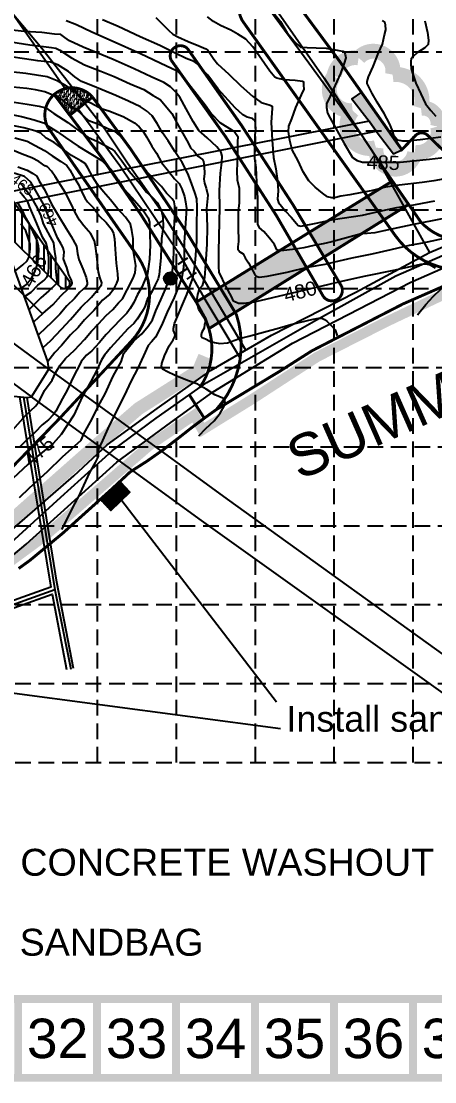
# Model space of a CAD drawing. Header units: inches. Extents: x 12501 to 13956, y 5211 to 6121.
# Drawn here: x 13229.4 to 13348.2, y 5210.9 to 5515.8 of the extents above; entities that cross this region are included whole.
import ezdxf
from ezdxf.enums import TextEntityAlignment as Align

# ---------------------------------------------------------------- set-up
doc = ezdxf.new("R2010")
doc.units = ezdxf.units.IN
doc.header["$MEASUREMENT"] = 0
for name, pattern in [('DASHED', [0.75, 0.5, -0.25]), ('HIDDEN', [0.375, 0.25, -0.125]), ('PHANTOM2', [1.25, 0.625, -0.125, 0.125, -0.125, 0.125, -0.125])]:
    doc.linetypes.add(name, pattern=pattern)
for name, color, linetype in [('ARROWS', 252, 'Continuous'), ('BASE', 7, 'Continuous'), ('CenterLine', 250, 'Continuous'), ('Curb', 250, 'Continuous'), ('EC', 43, 'Continuous'), ('GRID', 254, 'HIDDEN'), ('Hatch', 250, 'Continuous'), ('LEGEND', 7, 'Continuous'), ('Misc', 250, 'Continuous'), ('Parking', 250, 'Continuous'), ('PC', 43, 'Continuous'), ('PropertyLine', 250, 'Continuous'), ('SILT FENCE', 200, 'Continuous'), ('Storm', 5, 'Continuous'), ('Structure', 7, 'Continuous')]:
    doc.layers.add(name, color=color, linetype=linetype)
doc.styles.get("Standard").update_dxf_attribs({"font": 'ARIAL.TTF', "height": 25})

msp = doc.modelspace()

# ---------------------------------------------------------------- hatches: boundary and pattern name
at = {"layer": 'Hatch'}
h = msp.add_hatch(dxfattribs=at)
h.set_pattern_fill('AR-SAND', scale=0.416667, angle=45, style=0)
h.set_pattern_definition([(82.5, (12087.9871, 5196.30996), (-0.5862555, 0.5491363), [0, -0.63333333, 0, -0.70833333, 0, -0.67708333]), (52.5, (12087.9871, 5196.31), (-0.3100573, 1.3529082), [0, -0.34166667, 0, -0.57083333, 0, -0.21875]), (12.5, (12087.6247, 5195.9476), (0.91584553, 0.91918016), [0, -0.20833333, 0, -0.75, 0, -0.97916667]), (2.5, (12087.6247, 5195.9476), (0.6271009, 1.1442762), [0, -0.10416667, 0, -0.49166667, 0, -0.5625])])
h.paths.add_polyline_path([(13247.6, 5492.22), (13244.11, 5496.69, 0.186686), (13238.81, 5494.76), (13243.31, 5488.79)])
h.paths.add_polyline_path([(13244.11, 5496.69), (13247.6, 5492.22), (13249.84, 5494.02, 0.211255)])
h = msp.add_hatch(dxfattribs=at)
h.set_pattern_fill('ANSI31', scale=16.666667, angle=45, style=0)
h.set_pattern_definition([(90, (12087.9871, 5196.31), (-2.0833333, 4e-16), [])])
h.paths.add_polyline_path([(13227.42, 5463.55), (13217.77, 5461.63), (13227.4, 5452.42), (13240.79, 5439.16, 0.776446), (13243.06, 5441.32)])
h.paths.add_polyline_path([(13225.26, 5466.63), (13221.22, 5472.38, 0.420333), (13218.6, 5472.35), (13213.58, 5467.11, 0.353341), (13213.79, 5465.44), (13214.72, 5464.55)])
h = msp.add_hatch(dxfattribs=at)
h.set_pattern_fill('AR-SAND', scale=0.416667, style=0)
h.set_pattern_definition([(37.5, (12087.9871, 5196.30996), (-0.02624723, 0.80284324), [0, -0.63333333, 0, -0.70833333, 0, -0.67708333]), (7.5, (12087.9871, 5196.31), (0.737407, 1.1758942), [0, -0.34166667, 0, -0.57083333, 0, -0.21875]), (327.5, (12087.4746, 5196.30996), (1.2975591, 0.00235794), [0, -0.20833333, 0, -0.75, 0, -0.97916667]), (317.5, (12087.4746, 5196.31), (1.2525528, 0.3656982), [0, -0.10416667, 0, -0.49166667, 0, -0.5625])])
h.paths.add_polyline_path([(13336.02, 5469.89), (13335.37, 5469.49), (13339.38, 5462.34), (13340.68, 5463.15)])
h.paths.add_polyline_path([(13335.37, 5469.49), (13328.83, 5465.45), (13333.6, 5458.75), (13339.38, 5462.34)])
h.paths.add_polyline_path([(13333.6, 5458.75), (13328.83, 5465.45), (13312.25, 5455.21, -0.002875), (13316.49, 5448.1)])
h.paths.add_polyline_path([(13311.51, 5445, 0.003519), (13307.34, 5452.18), (13286.48, 5439.29), (13290.81, 5432.13)])
h.paths.add_polyline_path([(13286.48, 5439.29), (13284.06, 5437.79), (13288.33, 5430.59), (13290.81, 5432.13)])
h.paths.add_polyline_path([(13284.06, 5437.79), (13281.87, 5436.44), (13286.18, 5429.25), (13288.33, 5430.59)])
h.paths.add_polyline_path([(13281.87, 5436.44), (13279.65, 5435.07), (13282.28, 5430.31), (13283.28, 5427.44), (13286.18, 5429.25)])
msp.add_hatch(color=7, dxfattribs=at).paths.add_polyline_path([(13274.04, 5441.84, 1), (13270.38, 5441.84, 1)])
at = {"layer": 'LEGEND'}
h = msp.add_hatch(dxfattribs=at)
h.set_pattern_fill('ANSI31', color=4, scale=0.896591, angle=43.3311, style=0)
h.set_pattern_definition([(88.3311, (13254.98362, 5362.07601), (-0.1120264, 0.003264), [])])
h.paths.add_polyline_path([(13252.48, 5377.98), (13252.63, 5377.81), (13255.1, 5375.2), (13260.61, 5380.4), (13257.99, 5383.18)])
at = {"layer": 'Storm'}
msp.add_hatch(color=5, dxfattribs=at).paths.add_polyline_path([(13327.12, 5495.39), (13324.36, 5493.48), (13329.35, 5487.14), (13331.35, 5484.25), (13336.33, 5477.71), (13338.72, 5478.89)])

# ---------------------------------------------------------------- linework, layer by layer
at = {"layer": 'ARROWS'}
for points in [[(13257.29, 5379.24), (13302.66, 5320.13)], [(13199.96, 5326.33), (13303.85, 5312.51)]]:
    msp.add_lwpolyline(points, dxfattribs=at)
at = {"layer": 'BASE', "const_width": 2.27}
for points in [[(12502.4, 5212.07), (13954.53, 5212.07), (13954.53, 6119.64), (12502.4, 6119.64)], [(12525.04, 5234.75), (13931.9, 5234.71), (13931.87, 6096.97), (12525.33, 6096.99)]]:
    msp.add_lwpolyline(points, close=True, dxfattribs=at)
for points in [[(13228.47, 5212.07), (13228.47, 5234.76)], [(13251.16, 5212.07), (13251.16, 5234.76)], [(13273.85, 5212.07), (13273.85, 5234.76)], [(13296.54, 5212.07), (13296.54, 5234.76)], [(13319.22, 5212.07), (13319.22, 5234.76)], [(13341.91, 5212.07), (13341.91, 5234.76)]]:
    msp.add_lwpolyline(points, dxfattribs=at)
at = {"layer": 'Curb', "color": 7, "const_width": 0.833}
for points in [[(13464.19, 5583.13), (13357.25, 5472.23), (13346.14, 5483.03, 0.414138), (13342.66, 5482.98), (13338.72, 5478.89), (13320.75, 5504.44), (13305.02, 5525.72, 0.844806), (13292.86, 5516.02), (13336.8, 5454.25, 0.347359), (13365.03, 5446.02, -0.023794), (13398.29, 5456.44), (13418.25, 5459.97), (13443.23, 5464.33), (13486.47, 5471.12), (13527.29, 5477.26)], [(13185.1, 5344.69), (13240.22, 5401.48), (13260.99, 5423.83, 0.343879), (13263.06, 5447.88), (13236.93, 5485.45, -0.875515), (13249.84, 5494.02), (13260.78, 5479.1), (13276.97, 5455.02), (13291.16, 5431.56, -0.268761), (13285.42, 5404.19, 0.015967), (13274.67, 5396.1, -0.032479), (13260.63, 5386.23), (13255.36, 5381.32), (13241.22, 5368.58), (13231.85, 5360.83), (13228.61, 5358.49)], [(13280.69, 5410.56, 0.229438), (13283.28, 5427.44), (13282.28, 5430.31), (13279.65, 5435.07), (13274.67, 5442.94), (13263.65, 5460.38), (13252.69, 5476.36), (13238.81, 5494.76)], [(13285.42, 5404.19), (13303.7, 5415.23), (13312.83, 5421.05), (13339.04, 5434.54), (13366.03, 5446.38), (13363.01, 5454.13, -0.319724), (13344.13, 5458.18), (13331.49, 5476.42)]]:
    msp.add_lwpolyline(points, format="xyb", dxfattribs=at)
msp.add_lwpolyline([(13272.41, 5504.68, -0.815482), (13277.1, 5508), (13277.1, 5508, -0.028311), (13321.39, 5439.65), (13321.39, 5439.65, -0.881001), (13316.23, 5436.59), (13316.23, 5436.59, 0.034383)], format="xyb", close=True, dxfattribs=at)
for points in [[(13243.31, 5488.79), (13249.84, 5494.02)], [(13279.65, 5435.07), (13336.02, 5469.89)], [(13340.68, 5463.15), (13283.28, 5427.44)], [(13277.66, 5408.42), (13281.95, 5401.7)]]:
    msp.add_lwpolyline(points, dxfattribs=at)
at = {"layer": 'EC', "color": 31}
for points, elevation in [([(13300.99, 5519.28), (13303.83, 5515.76), (13305.81, 5512.49), (13308.22, 5509.52), (13309.64, 5508.41), (13311.56, 5508.28), (13314.09, 5508.16), (13316.94, 5508.1), (13320.63, 5507.45), (13321.74, 5507.26), (13322.24, 5506.89), (13322.48, 5506.27), (13322.61, 5505.28), (13322.11, 5503.74), (13321.12, 5500.83), (13318.96, 5496.2), (13317.72, 5493.42), (13317.11, 5492.18), (13317.11, 5491.01), (13317.35, 5489.4), (13318.1, 5487.92), (13322.16, 5480.72), (13324.57, 5476.64), (13325.9, 5475.76), (13327.38, 5475.33), (13331.4, 5475.27), (13338.26, 5475.27), (13346.67, 5476.2), (13351.55, 5476.75)], 40.42), ([(13242.25, 5516.05), (13245.22, 5514.91), (13249.67, 5512.75), (13255.48, 5510.18), (13263.63, 5506.59), (13271.13, 5503.01), (13273.96, 5501.66), (13275.72, 5500.11), (13282.22, 5491.79), (13284.04, 5489.22), (13286.47, 5486.72), (13287.96, 5485.78), (13289.65, 5484.7), (13290.73, 5483.89), (13291.61, 5482.64), (13291.47, 5481.15), (13291.47, 5478.25), (13291.4, 5474.88), (13291.27, 5472.78), (13291.4, 5470.22), (13291.94, 5467.79), (13291.94, 5465.9), (13291.94, 5463.61), (13291.67, 5461.18), (13291.74, 5456.59), (13291.75, 5452.49), (13291.55, 5450.94), (13291.62, 5450.33), (13292.16, 5449.52), (13293.1, 5448.98), (13293.71, 5447.77), (13294.66, 5446.35), (13295.33, 5445.14), (13296.34, 5443.18), (13296.88, 5442.57), (13297.76, 5442.23), (13299.99, 5442.5), (13305.73, 5443.72), (13311.6, 5445.14), (13316.73, 5445.94), (13319.5, 5446.62), (13324.47, 5447.84), (13330.21, 5448.92), (13335.61, 5450.2), (13340.88, 5451.48), (13344.72, 5452.09), (13352.31, 5453.71)], 40.08), ([(13350.77, 5459.13), (13341.59, 5457.32), (13333.55, 5455.59), (13330.96, 5454.98), (13328.73, 5454.79), (13327, 5454.73), (13318.63, 5452.44), (13316.09, 5451.83), (13313.43, 5451.39), (13310.53, 5450.71), (13308.06, 5450.34), (13305.71, 5450.03), (13303.98, 5449.85), (13302.8, 5450.1), (13302.18, 5451.64), (13300.7, 5453.49), (13299.03, 5455.35), (13297.86, 5456.46), (13297.36, 5457.51), (13297.3, 5461.34), (13297.36, 5465.05), (13297.09, 5469.59), (13296.84, 5473.79), (13296.47, 5476.33), (13296.47, 5478.92), (13296.59, 5483.06), (13296.78, 5484.7), (13296.65, 5486.43), (13296.53, 5487.23), (13295.79, 5487.85), (13294.24, 5488.22), (13293.01, 5488.9), (13290.84, 5490.88), (13285.9, 5496.31), (13282.93, 5500.33), (13281.86, 5501.46), (13280.44, 5503.19), (13279.08, 5504.24), (13276.73, 5505.11), (13273.57, 5506.65), (13269.19, 5508.88), (13263.56, 5511.35), (13257.22, 5514.28), (13252.7, 5516.26)], 40.17), ([(13268.01, 5516.86), (13269.68, 5515.25), (13271.72, 5513.21), (13272.96, 5512.1), (13274.38, 5511.36), (13277.28, 5510), (13280.38, 5508.76), (13282.41, 5507.9), (13282.97, 5507.53), (13283.9, 5506.04), (13284.7, 5504.93), (13285.75, 5503.57), (13289.03, 5500.61), (13292.49, 5497.21), (13295.83, 5494.31), (13298.33, 5492.47), (13299.63, 5492.04), (13300.93, 5491.67), (13301.42, 5491.36), (13301.42, 5490.81), (13301.17, 5486.73), (13301.48, 5481.66), (13301.8, 5476.63), (13302.48, 5473.42), (13302.97, 5469.83), (13303.16, 5467.05), (13303.03, 5464.64), (13303.28, 5463.72), (13304.15, 5462.61), (13305.32, 5461.25), (13306.93, 5459.52), (13308.5, 5457.69), (13308.93, 5457.13), (13309.67, 5456.89), (13314.06, 5457.81), (13318.95, 5458.8), (13327.41, 5460.1), (13333.22, 5461.4), (13337.24, 5462.26), (13342.68, 5463.13), (13348.23, 5464.19)], 40.25), ([(13351.63, 5470.64), (13347.92, 5469.9), (13344.58, 5469.47), (13338, 5468.66), (13334.04, 5468.16), (13329.9, 5467.11), (13327.18, 5466.62), (13323.78, 5465.88), (13321.21, 5465.5), (13319.42, 5465.01), (13318.62, 5465.01), (13317.38, 5465.38), (13315.9, 5466.43), (13313.8, 5468.1), (13312, 5469.95), (13310.4, 5472.54), (13308.91, 5475.7), (13307.25, 5478.85), (13306.57, 5481.57), (13306.19, 5484.16), (13306.25, 5485.61), (13307.12, 5487.72), (13308.29, 5491.05), (13309.9, 5494.64), (13310.7, 5496.3), (13310.58, 5497.48), (13310.52, 5498.28), (13310.15, 5498.53), (13308.04, 5498.78), (13304.77, 5499.02), (13302.79, 5499.46), (13302.23, 5499.7), (13300.75, 5501.43), (13297.76, 5505.9), (13295.91, 5508.43), (13293.93, 5510.66), (13291.64, 5512.08), (13289.54, 5513.25), (13286.62, 5514.63), (13284.64, 5515.74), (13282.91, 5517.04)], 40.33), ([(13349.91, 5482.45), (13343.95, 5481.77), (13340.3, 5481.34), (13339, 5481.34), (13337.52, 5481.65), (13336.47, 5482.76), (13335.91, 5484.61), (13335.17, 5486.41), (13333.69, 5489.31), (13331.65, 5492.59), (13330.23, 5495), (13329.34, 5496.81), (13328.72, 5497.92), (13328.72, 5498.54), (13329.15, 5499.83), (13330.52, 5502.82), (13332, 5506.78), (13333.12, 5509.19), (13333.73, 5511.91), (13334.11, 5513.33), (13333.98, 5514.81), (13333.86, 5515.55), (13333.12, 5516.05)], 40.5), ([(13345.31, 5515.94), (13346.05, 5512.6), (13346.42, 5510.38), (13346.3, 5509.14), (13345.37, 5508.22), (13343.27, 5506.79), (13342.02, 5505.65), (13341.4, 5504.97), (13341.28, 5504.35), (13341.28, 5503.49), (13341.4, 5502.13), (13342.02, 5500.34), (13342.76, 5498.05), (13344.18, 5494.96), (13345.54, 5492.12), (13347.09, 5490.14), (13348.51, 5488.54)], 40.58), ([(13348.35, 5444.81), (13346.97, 5445.69), (13345.73, 5445.98), (13344.05, 5445.9), (13336.85, 5444.3), (13327.82, 5442.41), (13321.41, 5440.96), (13297.93, 5435.43), (13296.18, 5435.06), (13293.35, 5434.7), (13291.82, 5434.7), (13290.36, 5435.35), (13289.78, 5436.66), (13288.25, 5439.5), (13286.21, 5443.65), (13286.14, 5445.25), (13286.14, 5449.76), (13286.4, 5462.25), (13286.33, 5467.2), (13286.62, 5472.15), (13286.98, 5475.24), (13287.13, 5477.06), (13286.83, 5478.08), (13285.52, 5479.75), (13282.76, 5482.3), (13280.43, 5484.41), (13278.75, 5487.03), (13276.71, 5490.6), (13274.89, 5494.02), (13273.71, 5495.5), (13272.26, 5496.96), (13270.36, 5498.19), (13266.72, 5499.79), (13261.77, 5502.12), (13255.73, 5504.82), (13247.17, 5508.39), (13243.24, 5510.14), (13241.86, 5511.16), (13240.69, 5511.96), (13238.95, 5512.11), (13235.3, 5512.54), (13230.21, 5512.91), (13225.04, 5513.49)], 40), ([(13226.33, 5509.89), (13231.82, 5509.06), (13238.01, 5508.31), (13239.34, 5508.12), (13240.41, 5507.55), (13243.76, 5505.28), (13247.52, 5503.3), (13252.19, 5501.47), (13256.04, 5499.89), (13260.65, 5497.87), (13264.63, 5496.23), (13267.31, 5494.5), (13269.27, 5493.3), (13270.85, 5491.54), (13272.62, 5489.33), (13274.07, 5486.61), (13275.84, 5483.52), (13277.37, 5480.84), (13278, 5479.45), (13279.01, 5478.5), (13280.15, 5477.05), (13281.41, 5476.11), (13281.73, 5475.54), (13281.92, 5474.08), (13282.04, 5472), (13281.85, 5470.42), (13281.98, 5469.29), (13282.48, 5467.83), (13282.93, 5465.81), (13282.61, 5461.96), (13282.75, 5456.74), (13282.68, 5451.69), (13282.37, 5447.4), (13282.11, 5443.36), (13281.99, 5442.16), (13281.34, 5439.72), (13280.52, 5438.84), (13280.02, 5437.26), (13279.77, 5436.06), (13279.89, 5434.48), (13280.33, 5433.03), (13281.91, 5430.51), (13282.29, 5429.62), (13282.04, 5428.68), (13281.91, 5427.6), (13281.28, 5426.47), (13281.03, 5425.77), (13281.03, 5425.33), (13281.34, 5424.89), (13282.29, 5424.51), (13283.56, 5423.88), (13284.94, 5423.44), (13286.46, 5423.18), (13288.67, 5423.37), (13291.83, 5424.51), (13294.8, 5425.27), (13298.94, 5426.45), (13303.61, 5427.65), (13306.83, 5428.66), (13313.21, 5430.17), (13314.86, 5430.42), (13315.74, 5430.42), (13316.5, 5430.05), (13317.19, 5429.6), (13318.46, 5428.34), (13319.53, 5427.14), (13320.16, 5425.37)], 39.92), ([(13280.38, 5396.59), (13282.41, 5398.75), (13284.84, 5400.92), (13286.48, 5403.15), (13287.66, 5405.18), (13287.99, 5406.23), (13287.86, 5406.82), (13287.27, 5407.48), (13284.97, 5408.46), (13282.48, 5410.03), (13279.78, 5411.54), (13277.16, 5412.53), (13273.62, 5413.97), (13271.19, 5415.09), (13270.14, 5415.68), (13269.68, 5416.53), (13269.74, 5417.38), (13270.53, 5419.61), (13271.91, 5422.5), (13273.01, 5424.24), (13273.47, 5425.16), (13273.6, 5425.75), (13273.14, 5426.93), (13273.14, 5427.52), (13273.4, 5428.96), (13274.59, 5431.59), (13275.5, 5433.95), (13276.95, 5437.3), (13278.59, 5441.71), (13279.11, 5444.6), (13279.44, 5447.29), (13279.77, 5452.54), (13279.77, 5456.93), (13279.9, 5462.48), (13279.83, 5464.78), (13279.31, 5466.29), (13278.32, 5469.24), (13277.27, 5472.06), (13275.57, 5475.21), (13273.47, 5478.36), (13271.62, 5481.48), (13269.98, 5483.78), (13268.4, 5486.4), (13266.96, 5488.63), (13265.38, 5490.07), (13263.61, 5491.19), (13260.2, 5492.83), (13256.52, 5494.47), (13252.65, 5496.11), (13249.34, 5497.44), (13246.72, 5498.49), (13244.75, 5499.8), (13242.91, 5501.38), (13239.89, 5503.28), (13237.73, 5504.07), (13234.12, 5504.46), (13230.25, 5505.05), (13226.38, 5505.58)], 39.83), ([(13226.26, 5501.38), (13230.65, 5500.85), (13233.79, 5500.4), (13236.8, 5499.94), (13239.65, 5498.82), (13242.27, 5497.25), (13245.02, 5495.22), (13246, 5494.17), (13247.04, 5493.39), (13249.53, 5492.28), (13252.34, 5490.77), (13254.5, 5490.05), (13258.69, 5488.48), (13261.9, 5486.65), (13263.22, 5485.51), (13264.4, 5484.14), (13265.38, 5482.57), (13266.89, 5479.95), (13268.2, 5477.86), (13269.7, 5475.18), (13271.67, 5472.76), (13273.43, 5470.47), (13274.74, 5469.16), (13275.46, 5467.66), (13276.31, 5465.43), (13276.53, 5463.88), (13276.85, 5461.99), (13276.59, 5457.73), (13276.2, 5452.17), (13276.13, 5448.25), (13275.94, 5444.91), (13275.73, 5443.37), (13275.46, 5442.19), (13274.68, 5439.71), (13273.3, 5436.44), (13271.28, 5432.19), (13269.64, 5428.33), (13267.93, 5425.03), (13266.82, 5423.65), (13265.84, 5422.61), (13264.53, 5419.6), (13262.83, 5416.06), (13260.93, 5412.47), (13258.97, 5408.15), (13256.14, 5402.68), (13254.24, 5398.76), (13252.74, 5395.29), (13251.55, 5392.91), (13251.42, 5391.74), (13251.42, 5390.69), (13250.57, 5388.99), (13249, 5386.11), (13247.23, 5382.32), (13245.86, 5379.22), (13244.75, 5377.26), (13243.7, 5375.23), (13242.46, 5372.68), (13240.95, 5369.74)], 39.75), ([(13228.86, 5378.94), (13231.77, 5381.67), (13236.87, 5386.38), (13241.26, 5390.63), (13246.56, 5395.41), (13247.34, 5397.17), (13249.7, 5401.55), (13251.6, 5405.28), (13253.47, 5408.72), (13255.82, 5413.76), (13258.05, 5417.88), (13258.83, 5420.37), (13259.7, 5421.45), (13261.73, 5423.93), (13264.02, 5425.96), (13265.85, 5428.12), (13267.03, 5429.95), (13268.07, 5432.57), (13269.51, 5435.77), (13270.83, 5438.75), (13271.55, 5440.84), (13272.79, 5443.98), (13273.12, 5446.92), (13273.19, 5449.8), (13273.19, 5454.32), (13273.52, 5459.64), (13273.45, 5462.72), (13273.26, 5463.9), (13272.73, 5464.75), (13271.1, 5466.38), (13269.66, 5468.28), (13265.45, 5472.55), (13260.94, 5478.64), (13259.37, 5480.79), (13257.6, 5483.08), (13256.36, 5484.13), (13254.39, 5484.78), (13251.84, 5486.03), (13248.83, 5487.21), (13245.47, 5490.23), (13243.04, 5491.8), (13240.43, 5493.7), (13237.29, 5495.07), (13236.17, 5495.53), (13233.49, 5496.12), (13230.94, 5496.45), (13226.95, 5496.91)], 39.67), ([(13227.29, 5492.53), (13231.09, 5491.94), (13234.53, 5491.42), (13236.43, 5490.96), (13238.72, 5489.32), (13242.71, 5486.71), (13245.79, 5484.42), (13248.47, 5482.52), (13251.29, 5481.21), (13255.31, 5479.16), (13256.22, 5478.38), (13258.25, 5475.7), (13260.41, 5472.69), (13263.49, 5469.09), (13265.39, 5466.71), (13266.96, 5465.27), (13268.47, 5463.57), (13269.71, 5461.28), (13270.04, 5459.51), (13270.11, 5456.63), (13269.71, 5453.36), (13269.45, 5447.87), (13269.06, 5443.94), (13268.99, 5443.06), (13268.67, 5441.81), (13267.88, 5440.05), (13266.96, 5438.22), (13265.59, 5435.86), (13264.87, 5433.7), (13264.09, 5432.39), (13262.71, 5430.17), (13261.73, 5428.93), (13259.96, 5427.36), (13256.99, 5424.18), (13255.03, 5421.89), (13253.26, 5419.8), (13252.41, 5418.49), (13251.1, 5415.48), (13249.4, 5412.21), (13246.91, 5407.86), (13244.48, 5402.56), (13240.81, 5396.98), (13238.52, 5394.43), (13234.46, 5391.03), (13231.26, 5388.35), (13227.07, 5384.42)], 39.58), ([(13225.03, 5489.25), (13229.4, 5488.48), (13233.08, 5487.44), (13235.72, 5486.61), (13237.81, 5485.29), (13239.82, 5484.04), (13242.08, 5482.35), (13245.76, 5479.92), (13248.88, 5477.98), (13252.49, 5475.76), (13255.2, 5473.19), (13257.22, 5470.2), (13258.88, 5467.63), (13261.11, 5465.13), (13263.26, 5462.77), (13264.68, 5461.07), (13265.79, 5459.26), (13266.2, 5458.08), (13266.27, 5454.68), (13266.41, 5451.49), (13266.2, 5447.46), (13265.93, 5445.31), (13265.65, 5443.3), (13264.81, 5441.21), (13263.98, 5439.34), (13262.72, 5437.29), (13261.75, 5435), (13260.64, 5433.19), (13259.67, 5431.87), (13258, 5430.14), (13255.64, 5427.78), (13253.76, 5425.76), (13251.75, 5423.4), (13249.6, 5421.11), (13248.14, 5419.79), (13246.54, 5417.99), (13245.92, 5416.6), (13244.79, 5414.41), (13243.68, 5412.26), (13242.57, 5409.76), (13241.25, 5407.4), (13240.27, 5405.59), (13239.3, 5403.72), (13238.54, 5402.68), (13237.15, 5401.22), (13235.39, 5399.8), (13233.38, 5397.72), (13230.74, 5395.29), (13228.94, 5393.49)], 39.5), ([(13226.19, 5397.53), (13230.56, 5402.44), (13233.55, 5405.27), (13234.7, 5406.88), (13236, 5409.64), (13238.22, 5412.63), (13239.22, 5414.7), (13240.52, 5416.92), (13242.06, 5418.83), (13244.66, 5421.29), (13247.52, 5424.3), (13249.59, 5426.75), (13251.59, 5428.82), (13253.81, 5431.19), (13255.65, 5432.95), (13257.26, 5434.87), (13258.42, 5436.05), (13259.8, 5438.58), (13261.49, 5441.95), (13262.1, 5443.49), (13262.25, 5445.63), (13261.56, 5450.23), (13261.56, 5453.37), (13261.18, 5455.7), (13260.72, 5457.47), (13259.34, 5459.46), (13256.96, 5462.06), (13254.97, 5464.51), (13252.98, 5466.74), (13251.29, 5468.88), (13249.91, 5471.03), (13248.46, 5473.71), (13247.75, 5474.96), (13246.53, 5475.73), (13243.77, 5477.18), (13238.79, 5480.94), (13236.56, 5482.24), (13235.03, 5483.62), (13233.27, 5484.31), (13230.12, 5485.15), (13226.75, 5485.84)], 39.42), ([(13227.52, 5482.28), (13231.05, 5481.32), (13233.4, 5480.14), (13236.05, 5478.67), (13238.26, 5477.13), (13240.76, 5475.51), (13242.45, 5474.34), (13243.37, 5473.14), (13244.4, 5471.23), (13245.8, 5468.88), (13246.68, 5466.89), (13247.71, 5464.83), (13248.44, 5463.95), (13250.14, 5462.19), (13251.75, 5459.91), (13253.74, 5457.92), (13255.28, 5456.01), (13255.87, 5454.76), (13256.17, 5453.29), (13256.31, 5450.31), (13256.67, 5446.27), (13257.04, 5443.18), (13257.12, 5441.56), (13256.75, 5440.53), (13256.09, 5439.21), (13255.86, 5438.69), (13254.84, 5437.37), (13252.7, 5435.6), (13250.18, 5432.63), (13247.53, 5429.99), (13245.69, 5427.78), (13243.48, 5425.65), (13240.9, 5422.62), (13238.99, 5420.63), (13237.01, 5417.98)], 39.33), ([(13235.68, 5422.03), (13237.82, 5424.01), (13240.9, 5427.32), (13243.55, 5430.04), (13246.57, 5433.65), (13249.53, 5436.47), (13251.37, 5438.68), (13252.47, 5440), (13252.54, 5440.59), (13251.95, 5442.28), (13251.59, 5443.68), (13251.14, 5447.43), (13250.78, 5450.59), (13250.41, 5452.72), (13249.31, 5454.71), (13247.32, 5457.03), (13246.07, 5458.65), (13244.81, 5460.86), (13243.64, 5463.5), (13242.09, 5466.45), (13240.7, 5468.58), (13239.08, 5471.23), (13238.05, 5472.7), (13236.87, 5473.95), (13236.13, 5474.24), (13234.44, 5475.49), (13232.38, 5476.52), (13229.59, 5477.62), (13226.2, 5479.02)], 39.25), ([(13228.42, 5473.97), (13231.11, 5473), (13232.7, 5472.03), (13233.8, 5471.28), (13234.49, 5469.83), (13236.01, 5467.48), (13238.08, 5463.21), (13240.08, 5459.89), (13242.25, 5456.28), (13243.69, 5453.94), (13245.21, 5451.18), (13245.35, 5450.49), (13245.56, 5449.04), (13245.9, 5447.32), (13247.08, 5444.62), (13248.02, 5442.19), (13248.29, 5440.74), (13248.29, 5440.12), (13247.95, 5439.43), (13246.15, 5437.98), (13244.63, 5436.1), (13242.42, 5433.96), (13240.42, 5431.62), (13238.15, 5429.27), (13234.41, 5425.74)], 39.17), ([(13233.11, 5429.48), (13235.53, 5431.76), (13238.56, 5434.38), (13240.77, 5436.86), (13242.91, 5439), (13243.81, 5439.9), (13244.01, 5440.52), (13243.81, 5441.35), (13243.05, 5442.93), (13242.5, 5445.05), (13241.88, 5446.43), (13241.54, 5447.53), (13241.67, 5449.46), (13241.4, 5450.7), (13240.85, 5451.74), (13239.81, 5453.6), (13235.72, 5463.27), (13232.07, 5469.55), (13230.27, 5471.14), (13227.37, 5472.1)], 39.08), ([(13229.05, 5469.23), (13230.31, 5467.96), (13231.97, 5465.77), (13233.97, 5462.19), (13234.96, 5459.86), (13235.63, 5457.6), (13237.7, 5453.87), (13238.63, 5452.07), (13238.76, 5451.08), (13238.89, 5449.62), (13239.16, 5447.76), (13239.16, 5444.84), (13239.36, 5442.84), (13239.56, 5441.25), (13239.56, 5440.52), (13239.02, 5439.99), (13237.3, 5438.33), (13235.03, 5436.32), (13233.57, 5434.86), (13231.71, 5433)], 39), ([(13230.58, 5436.85), (13232.24, 5437.98), (13234.1, 5439.91), (13235.83, 5441.3), (13236.82, 5442.36), (13237.15, 5443.63), (13237.29, 5445.29), (13237.29, 5447.88), (13236.95, 5450.6), (13236.56, 5452.06), (13235.43, 5453.79), (13234.76, 5455.38), (13233.56, 5458.33), (13231.76, 5462.58), (13231.17, 5464.17), (13230.24, 5465.24), (13228.91, 5466.76)], 38.92), ([(13228.32, 5463.71), (13229.64, 5461.45), (13230.44, 5459.65), (13231.64, 5457.6), (13232.7, 5455.27), (13233.5, 5453.68), (13233.96, 5452.48), (13234.23, 5451.22), (13234.3, 5450.29), (13234.23, 5448.17), (13233.96, 5445.97), (13233.17, 5443.78), (13231.9, 5441.39), (13230.77, 5440.13), (13229.45, 5439.2)], 38.83), ([(13227.85, 5444.18), (13229.78, 5445.77), (13231.11, 5446.9), (13231.51, 5447.9), (13231.77, 5448.76), (13231.9, 5450.36), (13231.9, 5451.75), (13231.44, 5453.28), (13230.64, 5455.54), (13229.25, 5457.6)], 38.75), ([(13343.25, 5431.46), (13345.61, 5434.4), (13347.77, 5436.66), (13350.03, 5438.92)], 40)]:
    msp.add_lwpolyline(points, dxfattribs=dict(at, elevation=elevation))
at = {"layer": 'GRID', "color": 252, "linetype": 'HIDDEN', "ltscale": 18}
for p, q in [((13251.16, 6096.96), (13251.16, 5302.72)), ((13273.85, 6096.96), (13273.85, 5302.72)), ((13296.54, 6096.96), (13296.54, 5302.72)), ((13319.22, 6096.96), (13319.22, 5302.72)), ((13341.91, 6096.96), (13341.91, 5302.72)), ((12525.09, 5507.03), (13931.84, 5507.03)), ((12525.09, 5484.34), (13931.84, 5484.34)), ((12525.09, 5461.65), (13931.84, 5461.65)), ((12525.09, 5438.96), (13931.84, 5438.96)), ((12525.09, 5416.27), (13931.84, 5416.27)), ((12525.6, 5393.48), (13932.35, 5393.48)), ((12525.6, 5370.79), (13932.35, 5370.79)), ((12525.6, 5348.1), (13932.35, 5348.1)), ((12525.6, 5325.41), (13932.35, 5325.41)), ((12525.6, 5302.72), (13932.35, 5302.72))]:
    msp.add_line(p, q, dxfattribs=at)
at = {"layer": 'LEGEND', "color": 170, "ltscale": 100, "const_width": 4.3}
msp.add_lwpolyline([(13336.07, 5500.47, 0.520567), (13336.07, 5500.47, 0.765195), (13326.3, 5505.29, 0.417879), (13319.23, 5500.03, 0.6649), (13324.57, 5490.13, 0.744833), (13331.28, 5479.48, 0.975642), (13342.43, 5478.11, 0.520567), (13349.02, 5485.52, 0.520567), (13344.21, 5490.82, 0.540264), (13336.07, 5500.47)], format="xyb", close=True, dxfattribs=at)
at = {"layer": 'LEGEND', "color": 4}
msp.add_lwpolyline([(13252.63, 5377.81), (13255.1, 5375.2), (13260.61, 5380.4), (13257.99, 5383.18), (13252.48, 5377.98)], close=True, dxfattribs=at)
at = {"layer": 'Misc', "color": 7}
for p, q in [((13270.17, 5458.65), (13267.45, 5456.81)), ((13277.17, 5447.67), (13274.39, 5445.93)), ((13277.17, 5444.72), (13273.86, 5442.63)), ((13279.6, 5443.58), (13276.99, 5441.67))]:
    msp.add_line(p, q, dxfattribs=at)
at = {"layer": 'Misc', "color": 7, "linetype": 'DASHED', "ltscale": 100}
msp.add_lwpolyline([(12995.92, 5526.97), (13018.03, 5496.86), (13038.36, 5470.15), (13051.11, 5452.74), (13062.27, 5437.35), (13078.45, 5415.85), (13098.77, 5388.26), (13120.41, 5360.26), (13137.51, 5337.36), (13189.95, 5341.85), (13206.09, 5343.14), (13217.7, 5354.56), (13230.82, 5365.51), (13242.76, 5376.28), (13256.81, 5389.08), (13272.35, 5400.48), (13284.51, 5409.32), (13307.32, 5423.23), (13326.48, 5433.14), (13341.12, 5440.68), (13362.8, 5450.31)], dxfattribs=at)
at = {"layer": 'Misc', "color": 7}
for points in [[(13299.69, 5520.6), (13312.03, 5503.82), (13326.94, 5483.37)], [(13227.11, 5517.65), (13242.02, 5496.45)], [(13245.68, 5490.68), (13257.7, 5474.39), (13274.5, 5449.42), (13281.87, 5436.44)], [(13216.47, 5356.98), (13240.77, 5379.04), (13255.58, 5392.4), (13268.12, 5401.68), (13282.72, 5411.99), (13314.2, 5429.98), (13336.99, 5442.61), (13356.36, 5451.1), (13363.01, 5454.13), (13368.47, 5456.28), (13387.9, 5462.32), (13396.21, 5464.82), (13433.36, 5471.32)], [(13281.87, 5436.44), (13286.18, 5429.25)], [(13286.18, 5429.25), (13292.29, 5418.95)]]:
    msp.add_lwpolyline(points, dxfattribs=at)
msp.add_circle((13272.21, 5441.84), 1.83, dxfattribs=at)
at = {"layer": 'Parking', "color": 7}
msp.add_line((13207.05, 5460.06), (13235.49, 5431.69), dxfattribs=at)
at = {"layer": 'PC', "color": 1, "linetype": 'HIDDEN', "ltscale": 60, "const_width": 2.92}
msp.add_lwpolyline([(13223.31, 5358.38), (13235.87, 5367.6), (13266.33, 5393.96), (13279.02, 5402.56), (13281.42, 5398.33), (13295.56, 5407.09), (13314.41, 5419.34), (13334.21, 5429.39), (13356.37, 5439.91)], dxfattribs=at)
at = {"layer": 'PropertyLine', "color": 7, "linetype": 'PHANTOM2', "ltscale": 150}
for points in [[(13142.17, 5707.23), (13155.3, 5688.19), (13168.76, 5670.01), (13188.24, 5646.07), (13209.91, 5621.76), (13239.38, 5592.29), (13253.85, 5578.37), (13273.94, 5555.6), (13290.29, 5535.33), (13299.63, 5523.49), (13316.41, 5499.45), (13331.49, 5476.42), (13346.69, 5449.3), (13364.12, 5456.91), (13375.48, 5460.75), (13394.12, 5466.35), (13420.41, 5470.83), (13459.42, 5477.56), (13500.67, 5483.57)], [(13293.85, 5421.27), (13281.81, 5441.59), (13270.15, 5460.47), (13259.89, 5475.06), (13253.39, 5484.81), (13235.27, 5507.99), (13220.69, 5525.25), (13210.93, 5536.58), (13205.9, 5541.64), (13188.84, 5557.64), (13179.39, 5567.18), (13163.3, 5584.05), (13148.77, 5600.26), (13133.29, 5618.45), (13115.5, 5641.11), (13104.6, 5656.31), (13099.49, 5663.37)], [(13225.22, 5368.32), (13244.45, 5385.17), (13254.02, 5394.07), (13268.44, 5404.53), (13283.97, 5415.51), (13301.25, 5425.59), (13325.49, 5437.89), (13346.69, 5449.3)]]:
    msp.add_lwpolyline(points, dxfattribs=at)
at = {"layer": 'SILT FENCE', "const_width": 3.75}
msp.add_lwpolyline([(13001.82, 5526.29), (12997.31, 5519.25), (12995.9, 5515.65), (12995.64, 5508.73), (12999.36, 5501.03), (13065.82, 5403.16), (13095.52, 5366.06), (13099.06, 5360.19), (13102.09, 5356.43), (13134.86, 5320.28), (13149.85, 5335.61), (13152.1, 5337.35), (13169.22, 5332), (13180.7, 5333.01), (13196.41, 5340.25), (13203.25, 5348.5), (13227.02, 5372.85), (13248.86, 5392.16), (13263.09, 5404.47), (13280.31, 5415.37), (13282.05, 5419.47)], dxfattribs=at)
at = {"layer": 'Storm', "color": 5}
for points in [[(13327.12, 5495.39), (13324.36, 5493.48), (13329.35, 5487.14), (13331.35, 5484.25), (13336.33, 5477.71), (13338.72, 5478.89)], [(13192.2, 5456.54), (13331.35, 5484.25), (13329.35, 5487.14), (13188.29, 5459.34)], [(13073.39, 5441.93), (13075.24, 5432.87), (13173.75, 5450.85), (13232.35, 5407.87), (13237.3, 5415.78), (13189.51, 5451.01), (13175.84, 5460.86), (13073.39, 5441.93), (13072.69, 5448.11), (13177.19, 5467.29), (13193, 5455.96), (13189.51, 5451.01)], [(13237.3, 5415.78), (13237.01, 5417.98), (13226.8, 5446.46), (13223.83, 5455.84), (13188.16, 5412.36)], [(13237.3, 5415.78), (13288.51, 5378.44), (13360.65, 5326.44)], [(13188.16, 5412.36), (13207.12, 5410.01), (13231.04, 5407.66), (13232.35, 5407.87)], [(13228.9, 5407.87), (13237.84, 5353.08), (13219.29, 5346.53), (13216.99, 5349.93)], [(13229.97, 5407.77), (13239.06, 5352.32), (13243.57, 5329.57)], [(13244.34, 5329.74), (13239.58, 5354.54), (13231.04, 5407.66)], [(13355.32, 5319.33), (13280.51, 5372.81), (13232.35, 5407.87)], [(13215.56, 5348.56), (13218.77, 5344.19), (13238.26, 5351.15), (13242.35, 5329.42)], [(13239.06, 5352.32), (13219.17, 5345.24), (13216.32, 5349.32)]]:
    msp.add_lwpolyline(points, dxfattribs=at)
at = {"layer": 'Structure', "color": 7}
msp.add_lwpolyline([(13227.4, 5452.42), (13213.79, 5465.44, -0.353341), (13213.58, 5467.11), (13218.6, 5472.35, -0.52583), (13221.58, 5471.87), (13243.06, 5441.32, -0.776446), (13240.79, 5439.16), (13227.4, 5452.42)], format="xyb", dxfattribs=at)

# ---------------------------------------------------------------- texts
at = {"layer": 'BASE'}
for s, p in [('32', (13239.81, 5223.41)), ('33', (13262.5, 5223.41)), ('34', (13285.19, 5223.41)), ('35', (13307.88, 5223.41)), ('36', (13330.57, 5223.41)), ('37', (13353.26, 5223.41))]:
    msp.add_text(s, height=11.345, dxfattribs=at).set_placement(p, align=Align.MIDDLE_CENTER)
at = {"layer": 'BASE', "insert": (13305.57, 5318.96), "char_height": 7.38191, "width": 597.5395, "attachment_point": 1}
msp.add_mtext('Install sandbags in curb line during concrete work in this area; remove daily to prevent flooding. Vaccuum slurry of concrete cuts.', dxfattribs=at)
at = {"layer": 'CenterLine', "color": 7}
msp.add_text('SUMMER LEE', height=12.083, rotation=23.8406, dxfattribs=at).set_placement((13309.22, 5383.73))
at = {"layer": 'EC', "color": 31}
for s, height, rotation, p in [('485', 4.083, 357.9913, (13328.54, 5473.34)), ('468', 3.083, 322.5729, (13225.89, 5469.84)), ('469', 3.083, 115.2104, (13240.14, 5457.58)), ('466', 4.083, 61.2223, (13232.44, 5438.88)), ('480', 4.083, 14.2754, (13305.4, 5435)), ('475', 4.083, 42.2089, (13232.2, 5387.53))]:
    msp.add_text(s, height=height, rotation=rotation, dxfattribs=at).set_placement(p)
at = {"layer": 'LEGEND'}
for s, height, p in [('CONCRETE WASHOUT', 7.7369, (13229.11, 5270.17)), ('SANDBAG', 7.737, (13228.91, 5247.18))]:
    msp.add_text(s, height=height, dxfattribs=at).set_placement(p)

doc.saveas('drawing.dxf')
